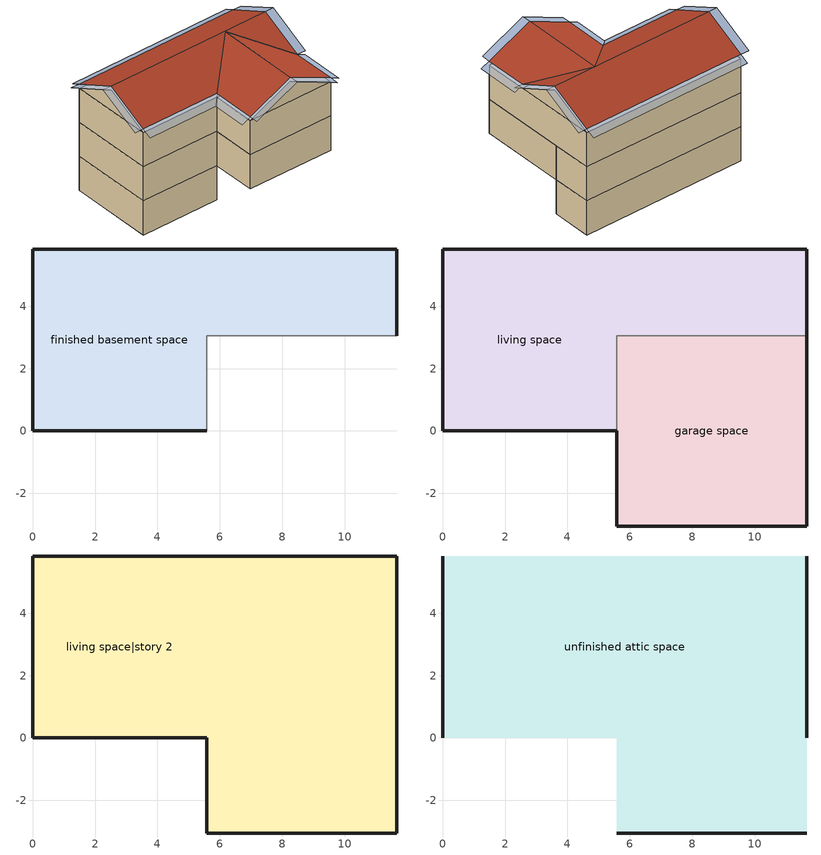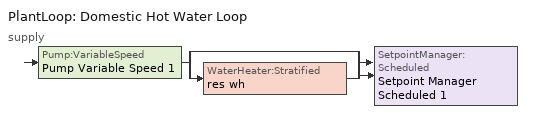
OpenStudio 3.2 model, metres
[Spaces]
finished basement space
 floor foundation: 0,0 0,5.84 11.67,5.84 11.67,3.05 5.58,3.05 5.58,0 z-2.44
 wall foundation: 11.67,3.05 11.67,5.84 0,5.84 0,0 5.58,0 z-2.44:0
 wall adiabatic: 5.58,0 5.58,3.05 11.67,3.05 z-2.44:0
garage space
 floor foundation: 5.58,-3.05 5.58,3.05 11.67,3.05 11.67,-3.05 z0
 wall outside: 5.58,0 5.58,-3.05 11.67,-3.05 11.67,3.05 z0:2.44
 wall to living space: 11.67,3.05 5.58,3.05 5.58,0 z0:2.44
living space
 floor to finished basement space: 0,0 0,5.84 11.67,5.84 11.67,3.05 5.58,3.05 5.58,0 z0
 wall outside: 11.67,3.05 11.67,5.84 0,5.84 0,0 5.58,0 z0:2.44
living space|story 2
 floor to garage space: 11.67,3.05 11.67,-3.05 5.58,-3.05 5.58,3.05 z2.44
 floor to living space: 11.67,5.84 11.67,3.05 5.58,3.05 5.58,0 0,0 0,5.84 z2.44
 wall outside: 0,5.84 0,0 5.58,0 5.58,-3.05 11.67,-3.05 11.67,5.84 0,5.84 z2.44:4.88
unfinished attic space
 floor to living space|story 2: 11.67,5.84 11.67,0 0,0 0,5.84 z4.88; 5.58,-3.05 5.58,0 11.67,0 11.67,-3.05 z4.88
 wall outside: 0,2.92,6.34 0,5.84,4.88 0,0,4.88; 11.67,2.92,6.34 11.67,0,4.88 11.67,5.84,4.88; 5.58,-3.05,4.88 11.67,-3.05,4.88 8.62,-3.05,6.33
 roof outside: 0,2.92,6.64 11.67,2.92,6.64 11.67,5.84,5.18 0,5.84,5.18; 5.58,0,5.17 5.58,-3.05,5.17 8.62,-3.05,6.62 8.62,2.9,6.62; 11.67,0,5.17 8.62,2.9,6.62 8.62,-3.05,6.62 11.67,-3.05,5.17; 0,2.92,6.64 0,0,5.18 5.58,0,5.18 8.62,2.9,6.63 11.67,0,5.18 11.67,2.92,6.64
shading: -0.61,2.92,6.64 -0.61,0,5.18 0,0,5.18 0,2.92,6.64; 0,-0.61,4.88 5.58,-0.61,4.88 5.58,0,5.18 0,0,5.18; 12.28,0,5.18 12.28,2.92,6.64 11.67,2.92,6.64 11.67,0,5.18; 4.97,0,4.88 4.97,-3.05,4.88 5.58,-3.05,5.17 5.58,0,5.17; 5.58,-3.66,5.17 8.62,-3.66,6.62 8.62,-3.05,6.62 5.58,-3.05,5.17; 12.28,-3.05,4.88 12.28,0,4.88 11.67,0,5.17 11.67,-3.05,5.17; 8.62,-3.66,6.62 11.67,-3.66,5.17 11.67,-3.05,5.17 8.62,-3.05,6.62; -0.61,5.84,5.18 -0.61,2.92,6.64 0,2.92,6.64 0,5.84,5.18; 12.28,2.92,6.64 12.28,5.84,5.18 11.67,5.84,5.18 11.67,2.92,6.64; 11.67,6.45,4.88 0,6.45,4.88 0,5.84,5.18 11.67,5.84,5.18
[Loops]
PlantLoop 'Domestic Hot Water Loop'
 supply: Pump:VariableSpeed 'Pump Variable Speed 1' > split
  | bypass
  | WaterHeater:Stratified 'res wh'
  join > SetpointManager:Scheduled 'Setpoint Manager Scheduled 1'
[Site]
Denver Intl Ap_CO_USA: Latitude {deg}=39.83; Longitude {deg}=-104.65; Time Zone {hr}=-7; Elevation {m}=1650
[ClimateZones]
Climate Zone Institution Name 1=Building America; Climate Zone Document Year 1=0; Climate Zone Value 1=Cold
[Site:WaterMainsTemperature]
Calculation Method=Correlation; Annual Average Outdoor Air Temperature {C}=10.8753; Maximum Difference In Monthly Average Outdoor Air Temperatures {deltaC}=23.1524
[Site:GroundTemperature:Deep]
10.8753, 10.8753, 10.8753, 10.8753, 10.8753, 10.8753, 10.8753, 10.8753, 10.8753, 10.8753, 10.8753, 10.8753
[Building]
Building 1: North Axis {deg}=0; Standards Number of Stories=3; Standards Number of Above Ground Stories=2; Standards Building Type=singlefamilydetached; Standards Number of Living Units=1
[ThermalZone] Use Ideal Air Loads=No
living zone; garage zone; unfinished attic zone; finished basement zone
[Sizing:Zone] Zone Cooling Design Supply Air Temperature Input Method=SupplyAirTemperature; Zone Cooling Design Supply Air Temperature {C}=14; Zone Cooling Design Supply Air Temperature Difference {deltaC}=11.11; Zone Heating Design Supply Air Temperature Input Method=SupplyAirTemperature; Zone Heating Design Supply Air Temperature {C}=40; Zone Heating Design Supply Air Temperature Difference {deltaC}=11.11; Zone Cooling Design Supply Air Humidity Ratio {kg-H2O/kg-air}=0.0085; Zone Heating Design Supply Air Humidity Ratio {kg-H2O/kg-air}=0.008; Cooling Design Air Flow Method=DesignDay; Heating Design Air Flow Method=DesignDay; Account for Dedicated Outdoor Air System=No; Dedicated Outdoor Air System Control Strategy=NeutralSupplyAir; Dedicated Outdoor Air Low Setpoint Temperature for Design {C}=autosize; Dedicated Outdoor Air High Setpoint Temperature for Design {C}=autosize
living zone; garage zone; unfinished attic zone; finished basement zone
[Space]
Name | Space Type | Thermal Zone | Building Unit
garage space | Space Type 1 | garage zone
living space; living space|story 2 | Space Type 2 | living zone | unit 1
unfinished attic space | Space Type 3 | unfinished attic zone
finished basement space | Space Type 4 | finished basement zone | unit 1
[SpaceType]
Name | Standards Space Type
Space Type 1 | garage
Space Type 2 | living
Space Type 3 | unfinished attic
Space Type 4 | finished basement
[BuildingUnit]
unit 1: Building Unit Type=Residential
[External:File]
8760.csv: File=8760.csv
[People:Definition] Number of People Calculation Method=People; Fraction Radiant=0.319734; Sensible Heat Fraction=0.573; Carbon Dioxide Generation Rate {m3/s-W}=0; Enable ASHRAE 55 Comfort Warnings=No; Mean Radiant Temperature Calculation Type=ZoneAveraged
Name | Number of People {people}
res occupants|living space|story 2 | 1.232
res occupants|finished basement space; res occupants|living space | 0.704
[People] Number of People Schedule=occupants; Activity Level Schedule=res occupants activity schedule; Multiplier=1
Name | People Definition | Space or SpaceType
res occupants|living space|story 2 | res occupants|living space|story 2 | living space|story 2
res occupants|finished basement space | res occupants|finished basement space | finished basement space
res occupants|living space | res occupants|living space | living space
[PlantLoop]
Domestic Hot Water Loop: Glycol Concentration=0; Maximum Loop Flow Rate {m3/s}=0.01; Plant Loop Volume {m3}=0.003; Load Distribution Scheme=Optimal
[Sizing:Plant]
Domestic Hot Water Loop: Loop Type=Heating; Design Loop Exit Temperature {C}=51.6667; Loop Design Temperature Difference {deltaC}=5.55556; Sizing Option=NonCoincident; Zone Timesteps in Averaging Window=1; Coincident Sizing Factor Mode=None
[Pump:VariableSpeed]
Pump Variable Speed 1: Rated Flow Rate {m3/s}=0.01; Rated Pump Head {Pa}=1; Rated Power Consumption {W}=0; Motor Efficiency=1; Fraction of Motor Inefficiencies to Fluid Stream=0; Coefficient 1 of the Part Load Performance Curve=0; Coefficient 2 of the Part Load Performance Curve=1; Coefficient 3 of the Part Load Performance Curve=0; Coefficient 4 of the Part Load Performance Curve=0; Pump Control Type=Intermittent; Skin Loss Radiative Fraction=0.5; Design Power Sizing Method=PowerPerFlowPerPressure; Design Electric Power per Unit Flow Rate {W/(m3/s)}=348701.1; Design Shaft Power per Unit Flow Rate per Unit Head {W-s/m3-Pa}=1.28205; Design Minimum Flow Rate Fraction=0
[SetpointManager:Scheduled]
Setpoint Manager Scheduled 1: Control Variable=Temperature; Schedule=dhw temp
[WaterHeater:Stratified]
res wh: Tank Volume {m3}=0.143846; Tank Height {m}=1.2192; Tank Shape=VerticalCylinder; Maximum Temperature Limit {C}=90; Heater Priority Control=MasterSlave; Heater 1 Setpoint Temperature Schedule=WH Setpoint Temp; Heater 1 Deadband Temperature Difference {deltaC}=5.556; Heater 1 Capacity {W}=11722.8; Heater 1 Height {m}=0.89408; Heater 2 Setpoint Temperature Schedule=WH Setpoint Temp; Heater 2 Deadband Temperature Difference {deltaC}=5.556; Heater 2 Capacity {W}=11722.8; Heater 2 Height {m}=0.16256; Heater Fuel Type=NaturalGas; Heater Thermal Efficiency=1; Off Cycle Parasitic Fuel Consumption Rate {W}=0; Off Cycle Parasitic Fuel Type=Electricity; Off Cycle Parasitic Heat Fraction to Tank=0; Off Cycle Parasitic Height {m}=0; On Cycle Parasitic Fuel Consumption Rate {W}=0; On Cycle Parasitic Fuel Type=Electricity; On Cycle Parasitic Heat Fraction to Tank=0; On Cycle Parasitic Height {m}=0; Ambient Temperature Indicator=ThermalZone; Ambient Temperature Thermal Zone=finished basement zone; Uniform Skin Loss Coefficient per Unit Area to Ambient Temperature {W/m2-K}=0.42549; Skin Loss Fraction to Zone=1; Off Cycle Flue Loss Coefficient to Ambient Temperature {W/K}=0; Off Cycle Flue Loss Fraction to Zone=1; Use Side Effectiveness=1; Use Side Inlet Height {m}=0; Use Side Outlet Height {m}=autocalculate; Source Side Effectiveness=1; Source Side Inlet Height {m}=0; Source Side Outlet Height {m}=0; Inlet Mode=Fixed; Use Side Design Flow Rate {m3/s}=0.00239344; Source Side Design Flow Rate {m3/s}=0; Indirect Water Heating Recovery Time {hr}=1.5; Number of Nodes=12; Additional Destratification Conductivity {W/m-K}=0; Node 1 Additional Loss Coefficient {W/m2-K}=0; Node 2 Additional Loss Coefficient {W/m2-K}=0; Node 3 Additional Loss Coefficient {W/m2-K}=0; Node 4 Additional Loss Coefficient {W/m2-K}=0; Node 5 Additional Loss Coefficient {W/m2-K}=0; Node 6 Additional Loss Coefficient {W/m2-K}=0; Node 7 Additional Loss Coefficient {W/m2-K}=0; Node 8 Additional Loss Coefficient {W/m2-K}=0; Node 9 Additional Loss Coefficient {W/m2-K}=0; Node 10 Additional Loss Coefficient {W/m2-K}=0; Node 11 Additional Loss Coefficient {W/m2-K}=0; Node 12 Additional Loss Coefficient {W/m2-K}=0
[WaterHeater:Sizing]
res wh: Design Mode=PeakDraw; Time Storage Can Meet Peak Draw {hr}=0.538503; Time for Tank Recovery {hr}=0; Nominal Tank Volume for Autosizing Plant Connections {m3}=1
[Schedule:File]
occupants: External File=8760.csv; Column Number=1; Rows to Skip at Top=1; Number of Hours of Data=8760; Minutes per Item=60
[Schedule:Constant]
Name | Value
res occupants activity schedule | 112.539
dhw temp; WH Setpoint Temp | 51.6667
